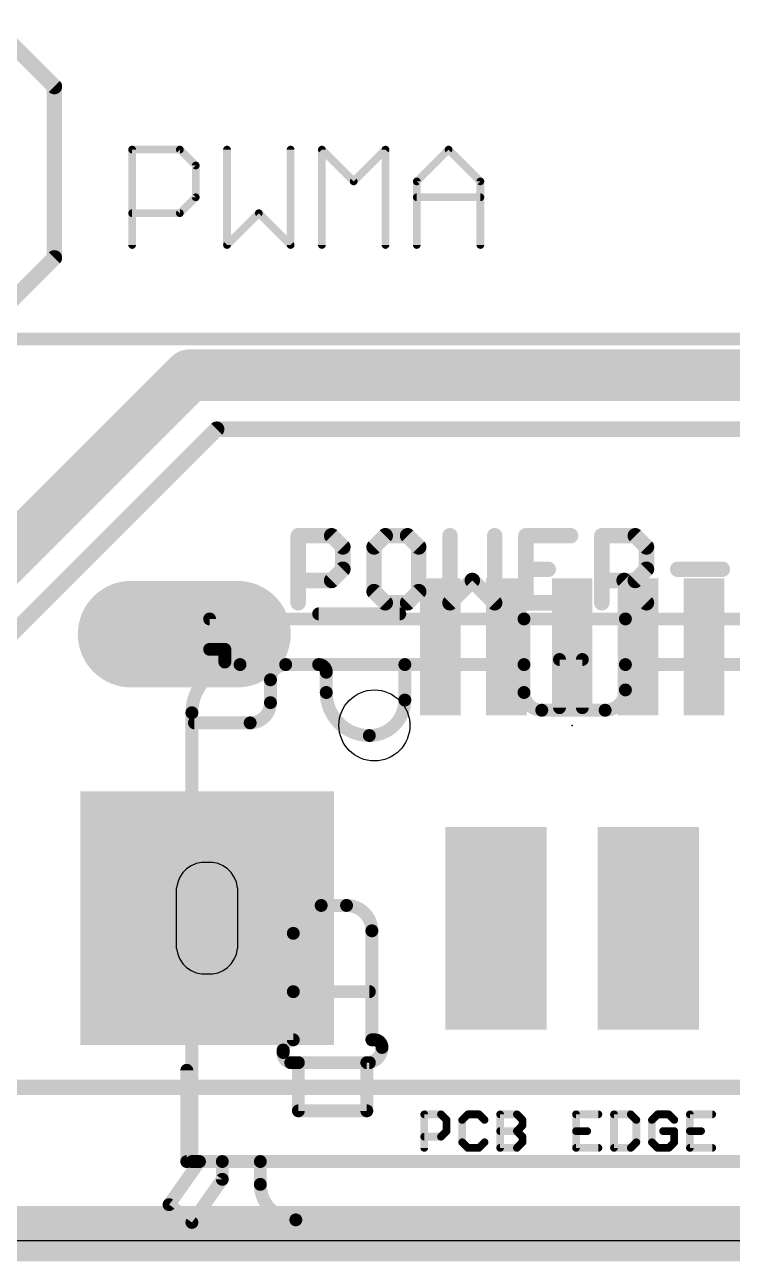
# Model space of a CAD drawing. Extents: x 0 to 101, y -4 to 80.
# Drawn here: x 72.07 to 79.05, y -0.2 to 11.99 of the extents above; entities that cross this region are included whole.
import ezdxf

# ---------------------------------------------------------------- set-up
doc = ezdxf.new("R2010")
doc.units = 0
for name, color, linetype in [('1', 14, 'CONTINUOUS'), ('16', 174, 'CONTINUOUS'), ('17', 94, 'CONTINUOUS'), ('20', 178, 'CONTINUOUS'), ('21', 251, 'CONTINUOUS'), ('23', 178, 'CONTINUOUS'), ('25', 251, 'CONTINUOUS'), ('51', 251, 'CONTINUOUS')]:
    doc.layers.add(name, color=color, linetype=linetype)

# ---------------------------------------------------------------- blocks, each defined once
blk = doc.blocks.new('RECT')
blk.add_solid([(-0.5, -0.5), (0.5, -0.5), (-0.5, 0.5), (0.5, 0.5)])
blk = doc.blocks.new('OFFSETP100')
at = {"const_width": 1}
blk.add_lwpolyline([(0, 0), (1, 0)], dxfattribs=at)
at = {"const_width": 0.5}
for points in [[(0, 0.25, 1), (0, -0.25)], [(1, -0.25, 1), (1, 0.25)]]:
    blk.add_lwpolyline(points, format="xyb", dxfattribs=at)
blk = doc.blocks.new('SQUAREP')
blk.add_solid([(-0.5, -0.5), (0.5, -0.5), (-0.5, 0.5), (0.5, 0.5)])

msp = doc.modelspace()

# ---------------------------------------------------------------- linework, layer by layer
at = {"layer": '1'}
for points, const_width in [([(71.12, 12.6238), (72.3646, 11.3792)], 0.1524), ([(72.3646, 11.3792), (72.3646, 9.6901)], 0.1524), ([(72.3646, 9.6901), (68.6308, 5.9563)], 0.1524), ([(73.6981, 8.5344), (70.0532, 4.8895)], 0.508), ([(93.7895, 8.5344), (73.6981, 8.5344)], 0.508), ([(73.9648, 8.001), (68.5419, 2.5781)], 0.1524), ([(94.0562, 8.001), (73.9648, 8.001)], 0.1524), ([(84.0105, 1.5113), (61.8744, 1.5113)], 0.1524), ([(83.0326, 0.2667), (54.1401, 0.2667)], 0.1524), ([(0, 0), (100.33, 0)], 0.4064)]:
    msp.add_lwpolyline(points, dxfattribs=dict(at, const_width=const_width))
for points, const_width in [([(72.4027, 11.3792, 1), (72.3265, 11.3792)], 0.0762), ([(72.3377, 11.3523, 1), (72.3915, 11.4061)], 0.0762), ([(72.3915, 9.6632, 1), (72.3377, 9.717)], 0.0762), ([(72.3265, 9.6901, 1), (72.4027, 9.6901)], 0.0762), ([(73.6981, 8.6614, 1), (73.6981, 8.4074)], 0.254), ([(73.7879, 8.4446, 1), (73.6083, 8.6242)], 0.254), ([(73.9648, 8.0391, 1), (73.9648, 7.9629)], 0.0762), ([(73.9917, 7.9741, 1), (73.9379, 8.0279)], 0.0762)]:
    msp.add_lwpolyline(points, format="xyb", dxfattribs=dict(at, const_width=const_width))
at = {"layer": '16', "const_width": 0.4064}
msp.add_lwpolyline([(0, 0), (100.33, 0)], dxfattribs=at)
at = {"layer": '20'}
for p, q in [((73.57, 2.88), (73.57, 3.48)), ((74.17, 3.48), (74.17, 2.88)), ((0, 0), (100, 0))]:
    msp.add_line(p, q, dxfattribs=at)
msp.add_circle((75.52, 5.08), 0.35, dxfattribs=at)
for centre, start, end in [((73.845, 3.455), 84.8056, 174.8056), ((73.895, 3.455), 5.1944, 95.1944), ((73.845, 2.905), 185.1944, 275.1944), ((73.895, 2.905), 264.8056, 354.8056)]:
    msp.add_arc(centre, 0.2761, start, end, dxfattribs=at)
at = {"layer": '21'}
for points, const_width in [([(73.131, 9.8171), (73.131, 10.7577)], 0.0762), ([(73.131, 10.7577), (73.6013, 10.7577)], 0.0762), ([(73.6013, 10.7577), (73.7581, 10.6009)], 0.0762), ([(74.0665, 10.7577), (74.0665, 9.8171)], 0.0762), ([(74.6936, 9.8171), (74.6936, 10.7577)], 0.0762), ([(75.0021, 9.8171), (75.0021, 10.7577)], 0.0762), ([(75.0021, 10.7577), (75.3156, 10.4442)], 0.0762), ([(75.3156, 10.4442), (75.6291, 10.7577)], 0.0762), ([(75.6291, 10.7577), (75.6291, 9.8171)], 0.0762), ([(75.9376, 10.4442), (76.2511, 10.7577)], 0.0762), ([(76.2511, 10.7577), (76.5646, 10.4442)], 0.0762), ([(73.7581, 10.6009), (73.7581, 10.2874)], 0.0762), ([(75.9376, 9.8171), (75.9376, 10.4442)], 0.0762), ([(76.5646, 10.4442), (76.5646, 9.8171)], 0.0762), ([(73.7581, 10.2874), (73.6013, 10.1306)], 0.0762), ([(75.9376, 10.2874), (76.5646, 10.2874)], 0.0762), ([(73.6013, 10.1306), (73.131, 10.1306)], 0.0762), ([(74.0665, 9.8171), (74.3801, 10.1306)], 0.0762), ([(74.3801, 10.1306), (74.6936, 9.8171)], 0.0762), ([(87.63, 8.89), (69.85, 8.89)], 0.127), ([(74.97, 6.18), (75.77, 6.18)], 0.127), ([(73.67, 1.68), (73.67, 0.78)], 0.127), ([(73.67, 0.78), (81.27, 0.78)], 0.127)]:
    msp.add_lwpolyline(points, dxfattribs=dict(at, const_width=const_width))
for points, const_width in [([(73.131, 10.7768, 1), (73.131, 10.7387)], 0.0381), ([(73.1501, 10.7577, 1), (73.112, 10.7577)], 0.0381), ([(73.6148, 10.7712, 1), (73.5879, 10.7442)], 0.0381), ([(73.6013, 10.7387, 1), (73.6013, 10.7768)], 0.0381), ([(74.0856, 10.7577, 1), (74.0475, 10.7577)], 0.0381), ([(74.7127, 10.7577, 1), (74.6746, 10.7577)], 0.0381), ([(75.0155, 10.7712, 1), (74.9886, 10.7442)], 0.0381), ([(75.0211, 10.7577, 1), (74.983, 10.7577)], 0.0381), ([(75.6482, 10.7577, 1), (75.6101, 10.7577)], 0.0381), ([(75.6426, 10.7442, 1), (75.6157, 10.7712)], 0.0381), ([(76.2646, 10.7712, 1), (76.2376, 10.7442)], 0.0381), ([(76.2646, 10.7442, 1), (76.2376, 10.7712)], 0.0381), ([(73.7771, 10.6009, 1), (73.739, 10.6009)], 0.0381), ([(73.7446, 10.5875, 1), (73.7716, 10.6144)], 0.0381), ([(75.3021, 10.4576, 1), (75.3291, 10.4307)], 0.0381), ([(75.3021, 10.4307, 1), (75.3291, 10.4576)], 0.0381), ([(75.9566, 10.4442, 1), (75.9185, 10.4442)], 0.0381), ([(75.9241, 10.4576, 1), (75.951, 10.4307)], 0.0381), ([(76.5837, 10.4442, 1), (76.5456, 10.4442)], 0.0381), ([(76.5512, 10.4307, 1), (76.5781, 10.4576)], 0.0381), ([(73.739, 10.2874, 1), (73.7771, 10.2874)], 0.0381), ([(73.7716, 10.2739, 1), (73.7446, 10.3009)], 0.0381), ([(75.9376, 10.3064, 1), (75.9376, 10.2683)], 0.0381), ([(76.5646, 10.2683, 1), (76.5646, 10.3064)], 0.0381), ([(73.131, 10.1497, 1), (73.131, 10.1116)], 0.0381), ([(73.5879, 10.1441, 1), (73.6148, 10.1172)], 0.0381), ([(73.6013, 10.1116, 1), (73.6013, 10.1497)], 0.0381), ([(74.3935, 10.1441, 1), (74.3666, 10.1172)], 0.0381), ([(74.3935, 10.1172, 1), (74.3666, 10.1441)], 0.0381), ([(73.112, 9.8171, 1), (73.1501, 9.8171)], 0.0381), ([(74.0531, 9.8306, 1), (74.08, 9.8036)], 0.0381), ([(74.0475, 9.8171, 1), (74.0856, 9.8171)], 0.0381), ([(74.6746, 9.8171, 1), (74.7127, 9.8171)], 0.0381), ([(74.6801, 9.8036, 1), (74.7071, 9.8306)], 0.0381), ([(74.983, 9.8171, 1), (75.0211, 9.8171)], 0.0381), ([(75.6101, 9.8171, 1), (75.6482, 9.8171)], 0.0381), ([(75.9185, 9.8171, 1), (75.9566, 9.8171)], 0.0381), ([(76.5456, 9.8171, 1), (76.5837, 9.8171)], 0.0381), ([(74.97, 6.2118, 1), (74.97, 6.1483)], 0.0635), ([(75.77, 6.1483, 1), (75.77, 6.2118)], 0.0635), ([(73.7018, 1.68, 1), (73.6382, 1.68)], 0.0635), ([(73.6382, 0.78, 1), (73.7018, 0.78)], 0.0635), ([(73.67, 0.8117, 1), (73.67, 0.7483)], 0.0635)]:
    msp.add_lwpolyline(points, format="xyb", dxfattribs=dict(at, const_width=const_width))
at = {"layer": '23'}
msp.add_point((77.47, 5.08), dxfattribs=at)
at = {"layer": '25', "const_width": 0.1524}
for points in [[(74.7682, 6.2892), (74.7682, 6.9502)], [(74.7682, 6.9502), (75.0987, 6.9502)], [(75.0987, 6.9502), (75.2088, 6.84)], [(75.6268, 6.9502), (75.5166, 6.84)], [(75.8471, 6.9502), (75.6268, 6.9502)], [(75.9573, 6.84), (75.8471, 6.9502)], [(76.265, 6.9502), (76.265, 6.2892)], [(76.7057, 6.2892), (76.7057, 6.9502)], [(77.4541, 6.9502), (77.0134, 6.9502)], [(77.0134, 6.9502), (77.0134, 6.2892)], [(77.7619, 6.2892), (77.7619, 6.9502)], [(77.7619, 6.9502), (78.0923, 6.9502)], [(78.0923, 6.9502), (78.2025, 6.84)], [(75.2088, 6.84), (75.2088, 6.6197)], [(75.5166, 6.84), (75.5166, 6.3994)], [(75.9573, 6.3994), (75.9573, 6.84)], [(78.2025, 6.84), (78.2025, 6.6197)], [(75.0987, 6.5095), (74.7682, 6.5095)], [(75.2088, 6.6197), (75.0987, 6.5095)], [(76.265, 6.2892), (76.4853, 6.5095)], [(76.4853, 6.5095), (76.7057, 6.2892)], [(77.0134, 6.6197), (77.2338, 6.6197)], [(78.0923, 6.5095), (77.7619, 6.5095)], [(77.9822, 6.5095), (78.2025, 6.2892)], [(78.2025, 6.6197), (78.0923, 6.5095)], [(78.5103, 6.6197), (78.9509, 6.6197)], [(75.5166, 6.3994), (75.6268, 6.2892)], [(75.8471, 6.2892), (75.9573, 6.3994)], [(75.6268, 6.2892), (75.8471, 6.2892)], [(77.0134, 6.2892), (77.4541, 6.2892)]]:
    msp.add_lwpolyline(points, dxfattribs=at)
at = {"layer": '25', "const_width": 0.0762}
for points in [[(74.8063, 6.9502, 1), (74.7301, 6.9502)], [(74.7682, 6.9883, 1), (74.7682, 6.9121)], [(75.1256, 6.9771, 1), (75.0717, 6.9232)], [(75.0987, 6.9121, 1), (75.0987, 6.9883)], [(75.6268, 6.9883, 1), (75.6268, 6.9121)], [(75.6537, 6.9232, 1), (75.5998, 6.9771)], [(75.874, 6.9771, 1), (75.8202, 6.9232)], [(75.8471, 6.9121, 1), (75.8471, 6.9883)], [(76.3031, 6.9502, 1), (76.2269, 6.9502)], [(76.7438, 6.9502, 1), (76.6676, 6.9502)], [(77.0134, 6.9883, 1), (77.0134, 6.9121)], [(77.0515, 6.9502, 1), (76.9753, 6.9502)], [(77.4541, 6.9121, 1), (77.4541, 6.9883)], [(77.8, 6.9502, 1), (77.7238, 6.9502)], [(77.7619, 6.9883, 1), (77.7619, 6.9121)], [(78.1193, 6.9771, 1), (78.0654, 6.9232)], [(78.0923, 6.9121, 1), (78.0923, 6.9883)], [(75.2469, 6.84, 1), (75.1707, 6.84)], [(75.1819, 6.8131, 1), (75.2358, 6.8669)], [(75.5547, 6.84, 1), (75.4785, 6.84)], [(75.4897, 6.8669, 1), (75.5436, 6.8131)], [(75.9954, 6.84, 1), (75.9192, 6.84)], [(75.9303, 6.8131, 1), (75.9842, 6.8669)], [(78.2406, 6.84, 1), (78.1644, 6.84)], [(78.1756, 6.8131, 1), (78.2294, 6.8669)], [(74.7682, 6.5476, 1), (74.7682, 6.4714)], [(75.0987, 6.4714, 1), (75.0987, 6.5476)], [(75.1707, 6.6197, 1), (75.2469, 6.6197)], [(75.2358, 6.5927, 1), (75.1819, 6.6466)], [(76.5123, 6.5365, 1), (76.4584, 6.4826)], [(76.5123, 6.4826, 1), (76.4584, 6.5365)], [(77.0134, 6.6578, 1), (77.0134, 6.5816)], [(77.2338, 6.5816, 1), (77.2338, 6.6578)], [(77.7619, 6.5476, 1), (77.7619, 6.4714)], [(78.0091, 6.5365, 1), (77.9552, 6.4826)], [(78.0923, 6.4714, 1), (78.0923, 6.5476)], [(78.1644, 6.6197, 1), (78.2406, 6.6197)], [(78.2294, 6.5927, 1), (78.1756, 6.6466)], [(78.5103, 6.6578, 1), (78.5103, 6.5816)], [(78.9509, 6.5816, 1), (78.9509, 6.6578)], [(75.0717, 6.5365, 1), (75.1256, 6.4826)], [(75.5436, 6.4263, 1), (75.4897, 6.3724)], [(75.9842, 6.3724, 1), (75.9303, 6.4263)], [(78.0654, 6.5365, 1), (78.1193, 6.4826)], [(75.4785, 6.3994, 1), (75.5547, 6.3994)], [(75.6268, 6.3273, 1), (75.6268, 6.2511)], [(75.5998, 6.2623, 1), (75.6537, 6.3161)], [(75.8202, 6.3161, 1), (75.874, 6.2623)], [(75.8471, 6.2511, 1), (75.8471, 6.3273)], [(75.9192, 6.3994, 1), (75.9954, 6.3994)], [(76.2381, 6.3161, 1), (76.292, 6.2623)], [(76.6787, 6.2623, 1), (76.7326, 6.3161)], [(77.0134, 6.3273, 1), (77.0134, 6.2511)], [(77.4541, 6.2511, 1), (77.4541, 6.3273)], [(78.1756, 6.2623, 1), (78.2294, 6.3161)], [(74.7301, 6.2892, 1), (74.8063, 6.2892)], [(76.2269, 6.2892, 1), (76.3031, 6.2892)], [(76.6676, 6.2892, 1), (76.7438, 6.2892)], [(76.9753, 6.2892, 1), (77.0515, 6.2892)], [(77.7238, 6.2892, 1), (77.8, 6.2892)]]:
    msp.add_lwpolyline(points, format="xyb", dxfattribs=at)
at = {"layer": '51'}
for points, const_width in [([(73.895, 5.83), (73.895, 6.13)], 0.127), ([(73.895, 6.13), (76.995, 6.13)], 0.127), ([(76.995, 5.68), (76.995, 6.13)], 0.127), ([(76.995, 6.13), (77.995, 6.13)], 0.127), ([(77.995, 6.13), (81.07, 6.13)], 0.127), ([(77.995, 6.13), (77.995, 5.68)], 0.127), ([(74.045, 5.83), (73.895, 5.83)], 0.127), ([(74.045, 5.705), (74.045, 5.83)], 0.127), ([(74.645, 5.68), (74.195, 5.68)], 0.127), ([(74.645, 5.68), (74.97, 5.68)], 0.127), ([(75.82, 5.68), (74.97, 5.68)], 0.127), ([(76.995, 5.68), (75.82, 5.68)], 0.127), ([(75.82, 5.33), (75.82, 5.68)], 0.127), ([(76.995, 5.405), (76.995, 5.68)], 0.127), ([(77.345, 5.255), (77.345, 5.73)], 0.127), ([(77.345, 5.73), (77.57, 5.73)], 0.127), ([(77.57, 5.73), (77.57, 5.255)], 0.127), ([(79.145, 5.68), (77.995, 5.68)], 0.127), ([(77.995, 5.68), (77.995, 5.43)], 0.127), ([(75.045, 5.605), (75.045, 5.405)], 0.127), ([(74.495, 5.305), (74.495, 5.53)], 0.127), ([(73.72, 5.205), (73.72, 0.78)], 0.127), ([(77.795, 5.23), (77.17, 5.23)], 0.127), ([(73.745, 5.105), (74.295, 5.105)], 0.127), ([(74.995, 3.305), (75.245, 3.305)], 0.127), ([(74.72, 2.455), (74.72, 3.03)], 0.127), ([(75.495, 3.055), (75.495, 1.98)], 0.127), ([(74.72, 1.98), (74.72, 2.455)], 0.127), ([(74.72, 2.455), (75.47, 2.455)], 0.127), ([(75.495, 1.98), (75.52, 1.98)], 0.127), ([(74.62, 1.855), (74.62, 1.88)], 0.127), ([(74.77, 1.755), (74.695, 1.755)], 0.127), ([(74.77, 1.28), (74.77, 1.755)], 0.127), ([(74.77, 1.755), (75.47, 1.755)], 0.127), ([(75.445, 1.755), (75.445, 1.28)], 0.127), ([(75.445, 1.28), (74.77, 1.28)], 0.127), ([(76.0113, 0.9149), (76.0113, 1.2454)], 0.0762), ([(76.0113, 1.2454), (76.1765, 1.2454)], 0.0762), ([(76.1765, 1.2454), (76.2316, 1.1903)], 0.0762), ([(76.2316, 1.1903), (76.2316, 1.0801)], 0.0762), ([(76.4406, 1.2454), (76.3855, 1.1903)], 0.0762), ([(76.3855, 1.1903), (76.3855, 0.97)], 0.0762), ([(76.5507, 1.2454), (76.4406, 1.2454)], 0.0762), ([(76.6058, 1.1903), (76.5507, 1.2454)], 0.0762), ([(76.7597, 0.9149), (76.7597, 1.2454)], 0.0762), ([(76.7597, 1.2454), (76.9249, 1.2454)], 0.0762), ([(76.9249, 1.2454), (76.98, 1.1903)], 0.0762), ([(76.98, 1.1903), (76.98, 1.1352)], 0.0762), ([(77.7284, 1.2454), (77.5081, 1.2454)], 0.0762), ([(77.5081, 1.2454), (77.5081, 0.9149)], 0.0762), ([(77.8823, 1.2454), (77.8823, 0.9149)], 0.0762), ([(78.0475, 1.2454), (77.8823, 1.2454)], 0.0762), ([(78.1026, 1.1903), (78.0475, 1.2454)], 0.0762), ([(78.1026, 0.97), (78.1026, 1.1903)], 0.0762), ([(78.3116, 1.2454), (78.2565, 1.1903)], 0.0762), ([(78.2565, 1.1903), (78.2565, 0.97)], 0.0762), ([(78.4217, 1.2454), (78.3116, 1.2454)], 0.0762), ([(78.4768, 1.1903), (78.4217, 1.2454)], 0.0762), ([(78.851, 1.2454), (78.6307, 1.2454)], 0.0762), ([(78.6307, 1.2454), (78.6307, 0.9149)], 0.0762), ([(76.2316, 1.0801), (76.1765, 1.0251)], 0.0762), ([(76.7597, 1.0801), (76.9249, 1.0801)], 0.0762), ([(76.98, 1.1352), (76.9249, 1.0801)], 0.0762), ([(76.9249, 1.0801), (76.98, 1.0251)], 0.0762), ([(77.5081, 1.0801), (77.6183, 1.0801)], 0.0762), ([(78.4768, 1.0801), (78.3667, 1.0801)], 0.0762), ([(78.4768, 0.97), (78.4768, 1.0801)], 0.0762), ([(78.6307, 1.0801), (78.7409, 1.0801)], 0.0762), ([(76.1765, 1.0251), (76.0113, 1.0251)], 0.0762), ([(76.3855, 0.97), (76.4406, 0.9149)], 0.0762), ([(76.5507, 0.9149), (76.6058, 0.97)], 0.0762), ([(76.98, 0.97), (76.9249, 0.9149)], 0.0762), ([(76.98, 1.0251), (76.98, 0.97)], 0.0762), ([(78.0475, 0.9149), (78.1026, 0.97)], 0.0762), ([(78.2565, 0.97), (78.3116, 0.9149)], 0.0762), ([(78.4217, 0.9149), (78.4768, 0.97)], 0.0762), ([(76.4406, 0.9149), (76.5507, 0.9149)], 0.0762), ([(76.9249, 0.9149), (76.7597, 0.9149)], 0.0762), ([(77.5081, 0.9149), (77.7284, 0.9149)], 0.0762), ([(77.8823, 0.9149), (78.0475, 0.9149)], 0.0762), ([(78.3116, 0.9149), (78.4217, 0.9149)], 0.0762), ([(78.6307, 0.9149), (78.851, 0.9149)], 0.0762), ([(73.495, 0.355), (73.795, 0.78)], 0.127), ([(73.72, 0.78), (73.795, 0.78)], 0.127), ([(73.795, 0.78), (74.02, 0.78)], 0.127), ([(74.02, 0.78), (74.395, 0.78)], 0.127), ([(74.02, 0.605), (74.02, 0.78)], 0.127), ([(74.395, 0.78), (80.57, 0.78)], 0.127), ([(74.395, 0.78), (74.395, 0.555)], 0.127), ([(73.72, 0.18), (74.02, 0.605)], 0.127), ([(73.495, 0.355), (73.72, 0.18)], 0.127), ([(74.745, 0.205), (80.245, 0.205)], 0.127)]:
    msp.add_lwpolyline(points, dxfattribs=dict(at, const_width=const_width))
for points, const_width in [([(73.9268, 6.13, 1), (73.8633, 6.13)], 0.0635), ([(73.895, 6.1617, 1), (73.895, 6.0983)], 0.0635), ([(77.0268, 6.13, 1), (76.9633, 6.13)], 0.0635), ([(76.995, 6.1617, 1), (76.995, 6.0983)], 0.0635), ([(76.995, 6.0983, 1), (76.995, 6.1617)], 0.0635), ([(78.0268, 6.13, 1), (77.9633, 6.13)], 0.0635), ([(77.995, 6.1617, 1), (77.995, 6.0983)], 0.0635), ([(77.995, 6.0983, 1), (77.995, 6.1617)], 0.0635), ([(73.895, 5.8617, 1), (73.895, 5.7983)], 0.0635), ([(73.8633, 5.83, 1), (73.9268, 5.83)], 0.0635), ([(74.0768, 5.83, 1), (74.0132, 5.83)], 0.0635), ([(74.045, 5.7983, 1), (74.045, 5.8617)], 0.0635), ([(74.195, 5.68, 0.4142), (73.72, 5.205)], 0.127), ([(74.0132, 5.705, 1), (74.0768, 5.705)], 0.0635), ([(74.195, 5.7118, 1), (74.195, 5.6483)], 0.0635), ([(74.195, 5.6483, 1), (74.195, 5.7118)], 0.0635), ([(74.645, 5.68, 0.4142), (74.495, 5.53)], 0.127), ([(74.645, 5.7118, 1), (74.645, 5.6483)], 0.0635), ([(74.645, 5.6483, 1), (74.645, 5.7118)], 0.0635), ([(74.645, 5.6483, 1), (74.645, 5.7118)], 0.0635), ([(74.97, 5.7118, 1), (74.97, 5.6483)], 0.0635), ([(75.045, 5.605, 0.4142), (74.97, 5.68)], 0.127), ([(74.97, 5.7118, 1), (74.97, 5.6483)], 0.0635), ([(74.97, 5.6483, 1), (74.97, 5.7118)], 0.0635), ([(75.82, 5.7118, 1), (75.82, 5.6483)], 0.0635), ([(75.8518, 5.68, 1), (75.7883, 5.68)], 0.0635), ([(75.82, 5.6483, 1), (75.82, 5.7118)], 0.0635), ([(77.0268, 5.68, 1), (76.9633, 5.68)], 0.0635), ([(76.995, 5.6483, 1), (76.995, 5.7118)], 0.0635), ([(77.3768, 5.73, 1), (77.3132, 5.73)], 0.0635), ([(77.345, 5.7618, 1), (77.345, 5.6983)], 0.0635), ([(77.6018, 5.73, 1), (77.5383, 5.73)], 0.0635), ([(77.57, 5.6983, 1), (77.57, 5.7618)], 0.0635), ([(77.995, 5.7118, 1), (77.995, 5.6483)], 0.0635), ([(78.0268, 5.68, 1), (77.9633, 5.68)], 0.0635), ([(75.0768, 5.605, 1), (75.0132, 5.605)], 0.0635), ([(75.0132, 5.605, 1), (75.0768, 5.605)], 0.0635), ([(76.9633, 5.68, 1), (77.0268, 5.68)], 0.0635), ([(77.9633, 5.68, 1), (78.0268, 5.68)], 0.0635), ([(74.5268, 5.53, 1), (74.4633, 5.53)], 0.0635), ([(74.4633, 5.53, 1), (74.5268, 5.53)], 0.0635), ([(77.795, 5.23, 0.4142), (77.995, 5.43)], 0.127), ([(78.0268, 5.43, 1), (77.9633, 5.43)], 0.0635), ([(74.295, 5.105, 0.4142), (74.495, 5.305)], 0.127), ([(74.5268, 5.305, 1), (74.4633, 5.305)], 0.0635), ([(75.0768, 5.405, 1), (75.0132, 5.405)], 0.0635), ([(75.0132, 5.405, 1), (75.0768, 5.405)], 0.0635), ([(75.045, 5.405, 0.4142), (75.47, 4.98)], 0.127), ([(75.47, 4.98, 0.4142), (75.82, 5.33)], 0.127), ([(75.8518, 5.33, 1), (75.7883, 5.33)], 0.0635), ([(76.995, 5.405, 0.4142), (77.17, 5.23)], 0.127), ([(77.0268, 5.405, 1), (76.9633, 5.405)], 0.0635), ([(76.9633, 5.405, 1), (77.0268, 5.405)], 0.0635), ([(77.9633, 5.43, 1), (78.0268, 5.43)], 0.0635), ([(73.7518, 5.205, 1), (73.6882, 5.205)], 0.0635), ([(74.4633, 5.305, 1), (74.5268, 5.305)], 0.0635), ([(75.7883, 5.33, 1), (75.8518, 5.33)], 0.0635), ([(77.17, 5.2618, 1), (77.17, 5.1983)], 0.0635), ([(77.17, 5.1983, 1), (77.17, 5.2618)], 0.0635), ([(77.3132, 5.255, 1), (77.3768, 5.255)], 0.0635), ([(77.5383, 5.255, 1), (77.6018, 5.255)], 0.0635), ([(77.795, 5.2618, 1), (77.795, 5.1983)], 0.0635), ([(77.795, 5.1983, 1), (77.795, 5.2618)], 0.0635), ([(73.6882, 5.205, 1), (73.7518, 5.205)], 0.0635), ([(73.745, 5.1368, 1), (73.745, 5.0733)], 0.0635), ([(74.295, 5.1368, 1), (74.295, 5.0733)], 0.0635), ([(74.295, 5.0733, 1), (74.295, 5.1368)], 0.0635), ([(75.47, 5.0118, 1), (75.47, 4.9483)], 0.0635), ([(75.47, 4.9483, 1), (75.47, 5.0118)], 0.0635), ([(74.995, 3.305, 0.4142), (74.72, 3.03)], 0.127), ([(74.995, 3.3368, 1), (74.995, 3.2732)], 0.0635), ([(74.995, 3.2732, 1), (74.995, 3.3368)], 0.0635), ([(75.245, 3.3368, 1), (75.245, 3.2732)], 0.0635), ([(75.495, 3.055, 0.4142), (75.245, 3.305)], 0.127), ([(75.245, 3.2732, 1), (75.245, 3.3368)], 0.0635), ([(74.7518, 3.03, 1), (74.6882, 3.03)], 0.0635), ([(74.6882, 3.03, 1), (74.7518, 3.03)], 0.0635), ([(75.5268, 3.055, 1), (75.4633, 3.055)], 0.0635), ([(75.4633, 3.055, 1), (75.5268, 3.055)], 0.0635), ([(74.7518, 2.455, 1), (74.6882, 2.455)], 0.0635), ([(74.72, 2.4868, 1), (74.72, 2.4232)], 0.0635), ([(74.6882, 2.455, 1), (74.7518, 2.455)], 0.0635), ([(75.47, 2.4232, 1), (75.47, 2.4868)], 0.0635), ([(74.72, 1.98, 0.4142), (74.62, 1.88)], 0.127), ([(74.6882, 1.98, 1), (74.7518, 1.98)], 0.0635), ([(74.72, 1.9483, 1), (74.72, 2.0118)], 0.0635), ([(75.445, 1.755, 0.4142), (75.595, 1.905)], 0.127), ([(75.495, 2.0118, 1), (75.495, 1.9483)], 0.0635), ([(75.4633, 1.98, 1), (75.5268, 1.98)], 0.0635), ([(75.52, 2.0118, 1), (75.52, 1.9483)], 0.0635), ([(75.595, 1.905, 0.4142), (75.52, 1.98)], 0.127), ([(75.52, 1.9483, 1), (75.52, 2.0118)], 0.0635), ([(75.6268, 1.905, 1), (75.5632, 1.905)], 0.0635), ([(74.62, 1.855, 0.4142), (74.695, 1.755)], 0.127), ([(74.6518, 1.88, 1), (74.5883, 1.88)], 0.0635), ([(74.5883, 1.88, 1), (74.6518, 1.88)], 0.0635), ([(74.5883, 1.855, 1), (74.6518, 1.855)], 0.0635), ([(74.6514, 1.8505, 1), (74.5886, 1.8595)], 0.0635), ([(75.5632, 1.905, 1), (75.6268, 1.905)], 0.0635), ([(74.695, 1.7868, 1), (74.695, 1.7233)], 0.0635), ([(74.6905, 1.7236, 1), (74.6995, 1.7864)], 0.0635), ([(74.8018, 1.755, 1), (74.7383, 1.755)], 0.0635), ([(74.77, 1.7868, 1), (74.77, 1.7233)], 0.0635), ([(74.77, 1.7233, 1), (74.77, 1.7868)], 0.0635), ([(75.445, 1.7868, 1), (75.445, 1.7233)], 0.0635), ([(75.4768, 1.755, 1), (75.4133, 1.755)], 0.0635), ([(75.47, 1.7233, 1), (75.47, 1.7868)], 0.0635), ([(74.77, 1.3117, 1), (74.77, 1.2483)], 0.0635), ([(75.445, 1.2483, 1), (75.445, 1.3117)], 0.0635), ([(74.7383, 1.28, 1), (74.8018, 1.28)], 0.0635), ([(75.4133, 1.28, 1), (75.4768, 1.28)], 0.0635), ([(76.0303, 1.2454, 1), (75.9922, 1.2454)], 0.0381), ([(76.0113, 1.2644, 1), (76.0113, 1.2263)], 0.0381), ([(76.19, 1.2589, 1), (76.163, 1.2319)], 0.0381), ([(76.1765, 1.2263, 1), (76.1765, 1.2644)], 0.0381), ([(76.2506, 1.1903, 1), (76.2125, 1.1903)], 0.0381), ([(76.2181, 1.1768, 1), (76.2451, 1.2038)], 0.0381), ([(76.372, 1.2038, 1), (76.3989, 1.1768)], 0.0381), ([(76.4045, 1.1903, 1), (76.3664, 1.1903)], 0.0381), ([(76.4406, 1.2644, 1), (76.4406, 1.2263)], 0.0381), ([(76.454, 1.2319, 1), (76.4271, 1.2589)], 0.0381), ([(76.5642, 1.2589, 1), (76.5372, 1.2319)], 0.0381), ([(76.5507, 1.2263, 1), (76.5507, 1.2644)], 0.0381), ([(76.5923, 1.1768, 1), (76.6193, 1.2038)], 0.0381), ([(76.7787, 1.2454, 1), (76.7406, 1.2454)], 0.0381), ([(76.7597, 1.2644, 1), (76.7597, 1.2263)], 0.0381), ([(76.9384, 1.2589, 1), (76.9115, 1.2319)], 0.0381), ([(76.9249, 1.2263, 1), (76.9249, 1.2644)], 0.0381), ([(76.999, 1.1903, 1), (76.961, 1.1903)], 0.0381), ([(76.9665, 1.1768, 1), (76.9935, 1.2038)], 0.0381), ([(77.5271, 1.2454, 1), (77.489, 1.2454)], 0.0381), ([(77.5081, 1.2644, 1), (77.5081, 1.2263)], 0.0381), ([(77.7284, 1.2263, 1), (77.7284, 1.2644)], 0.0381), ([(77.8823, 1.2644, 1), (77.8823, 1.2263)], 0.0381), ([(77.9013, 1.2454, 1), (77.8633, 1.2454)], 0.0381), ([(78.061, 1.2589, 1), (78.0341, 1.2319)], 0.0381), ([(78.0475, 1.2263, 1), (78.0475, 1.2644)], 0.0381), ([(78.1217, 1.1903, 1), (78.0836, 1.1903)], 0.0381), ([(78.0891, 1.1768, 1), (78.1161, 1.2038)], 0.0381), ([(78.243, 1.2038, 1), (78.27, 1.1768)], 0.0381), ([(78.2756, 1.1903, 1), (78.2375, 1.1903)], 0.0381), ([(78.3116, 1.2644, 1), (78.3116, 1.2263)], 0.0381), ([(78.3251, 1.2319, 1), (78.2981, 1.2589)], 0.0381), ([(78.4352, 1.2589, 1), (78.4083, 1.2319)], 0.0381), ([(78.4217, 1.2263, 1), (78.4217, 1.2644)], 0.0381), ([(78.4634, 1.1768, 1), (78.4903, 1.2038)], 0.0381), ([(78.6307, 1.2644, 1), (78.6307, 1.2263)], 0.0381), ([(78.6498, 1.2454, 1), (78.6117, 1.2454)], 0.0381), ([(78.851, 1.2263, 1), (78.851, 1.2644)], 0.0381), ([(76.2125, 1.0801, 1), (76.2506, 1.0801)], 0.0381), ([(76.2451, 1.0667, 1), (76.2181, 1.0936)], 0.0381), ([(76.7597, 1.0992, 1), (76.7597, 1.0611)], 0.0381), ([(76.9384, 1.0936, 1), (76.9115, 1.0667)], 0.0381), ([(76.9115, 1.0936, 1), (76.9384, 1.0667)], 0.0381), ([(76.9249, 1.0611, 1), (76.9249, 1.0992)], 0.0381), ([(76.961, 1.1352, 1), (76.999, 1.1352)], 0.0381), ([(76.9935, 1.1217, 1), (76.9665, 1.1487)], 0.0381), ([(77.5081, 1.0992, 1), (77.5081, 1.0611)], 0.0381), ([(77.6183, 1.0611, 1), (77.6183, 1.0992)], 0.0381), ([(78.3667, 1.0992, 1), (78.3667, 1.0611)], 0.0381), ([(78.4959, 1.0801, 1), (78.4578, 1.0801)], 0.0381), ([(78.4768, 1.0611, 1), (78.4768, 1.0992)], 0.0381), ([(78.6307, 1.0992, 1), (78.6307, 1.0611)], 0.0381), ([(78.7409, 1.0611, 1), (78.7409, 1.0992)], 0.0381), ([(76.0113, 1.0441, 1), (76.0113, 1.006)], 0.0381), ([(76.163, 1.0385, 1), (76.19, 1.0116)], 0.0381), ([(76.1765, 1.006, 1), (76.1765, 1.0441)], 0.0381), ([(76.3989, 0.9834, 1), (76.372, 0.9565)], 0.0381), ([(76.3664, 0.97, 1), (76.4045, 0.97)], 0.0381), ([(76.6193, 0.9565, 1), (76.5923, 0.9834)], 0.0381), ([(76.999, 1.0251, 1), (76.961, 1.0251)], 0.0381), ([(76.961, 0.97, 1), (76.999, 0.97)], 0.0381), ([(76.9665, 1.0116, 1), (76.9935, 1.0385)], 0.0381), ([(76.9935, 0.9565, 1), (76.9665, 0.9834)], 0.0381), ([(78.0836, 0.97, 1), (78.1217, 0.97)], 0.0381), ([(78.1161, 0.9565, 1), (78.0891, 0.9834)], 0.0381), ([(78.27, 0.9834, 1), (78.243, 0.9565)], 0.0381), ([(78.2375, 0.97, 1), (78.2756, 0.97)], 0.0381), ([(78.4578, 0.97, 1), (78.4959, 0.97)], 0.0381), ([(78.4903, 0.9565, 1), (78.4634, 0.9834)], 0.0381), ([(75.9922, 0.9149, 1), (76.0303, 0.9149)], 0.0381), ([(76.4406, 0.934, 1), (76.4406, 0.8959)], 0.0381), ([(76.4271, 0.9014, 1), (76.454, 0.9284)], 0.0381), ([(76.5372, 0.9284, 1), (76.5642, 0.9014)], 0.0381), ([(76.5507, 0.8959, 1), (76.5507, 0.934)], 0.0381), ([(76.7597, 0.934, 1), (76.7597, 0.8959)], 0.0381), ([(76.7406, 0.9149, 1), (76.7787, 0.9149)], 0.0381), ([(76.9115, 0.9284, 1), (76.9384, 0.9014)], 0.0381), ([(76.9249, 0.8959, 1), (76.9249, 0.934)], 0.0381), ([(77.5081, 0.934, 1), (77.5081, 0.8959)], 0.0381), ([(77.489, 0.9149, 1), (77.5271, 0.9149)], 0.0381), ([(77.7284, 0.8959, 1), (77.7284, 0.934)], 0.0381), ([(77.8823, 0.934, 1), (77.8823, 0.8959)], 0.0381), ([(77.8633, 0.9149, 1), (77.9013, 0.9149)], 0.0381), ([(78.0341, 0.9284, 1), (78.061, 0.9014)], 0.0381), ([(78.0475, 0.8959, 1), (78.0475, 0.934)], 0.0381), ([(78.3116, 0.934, 1), (78.3116, 0.8959)], 0.0381), ([(78.2981, 0.9014, 1), (78.3251, 0.9284)], 0.0381), ([(78.4083, 0.9284, 1), (78.4352, 0.9014)], 0.0381), ([(78.4217, 0.8959, 1), (78.4217, 0.934)], 0.0381), ([(78.6307, 0.934, 1), (78.6307, 0.8959)], 0.0381), ([(78.6117, 0.9149, 1), (78.6498, 0.9149)], 0.0381), ([(78.851, 0.8959, 1), (78.851, 0.934)], 0.0381), ([(73.6882, 0.78, 1), (73.7518, 0.78)], 0.0635), ([(73.72, 0.8117, 1), (73.72, 0.7483)], 0.0635), ([(73.795, 0.8117, 1), (73.795, 0.7483)], 0.0635), ([(73.8209, 0.7617, 1), (73.7691, 0.7983)], 0.0635), ([(73.795, 0.7483, 1), (73.795, 0.8117)], 0.0635), ([(74.02, 0.8117, 1), (74.02, 0.7483)], 0.0635), ([(74.0518, 0.78, 1), (73.9883, 0.78)], 0.0635), ([(74.02, 0.7483, 1), (74.02, 0.8117)], 0.0635), ([(74.395, 0.8117, 1), (74.395, 0.7483)], 0.0635), ([(74.4268, 0.78, 1), (74.3633, 0.78)], 0.0635), ([(74.395, 0.7483, 1), (74.395, 0.8117)], 0.0635), ([(73.9883, 0.605, 1), (74.0518, 0.605)], 0.0635), ([(74.0459, 0.5867, 1), (73.9941, 0.6233)], 0.0635), ([(74.395, 0.555, 0.4142), (74.745, 0.205)], 0.127), ([(74.4268, 0.555, 1), (74.3633, 0.555)], 0.0635), ([(74.3633, 0.555, 1), (74.4268, 0.555)], 0.0635), ([(73.5145, 0.3801, 1), (73.4755, 0.3299)], 0.0635), ([(73.4691, 0.3733, 1), (73.5209, 0.3367)], 0.0635), ([(74.745, 0.2368, 1), (74.745, 0.1733)], 0.0635), ([(74.745, 0.1733, 1), (74.745, 0.2368)], 0.0635), ([(73.6941, 0.1983, 1), (73.7459, 0.1617)], 0.0635), ([(73.7005, 0.1549, 1), (73.7395, 0.2051)], 0.0635)]:
    msp.add_lwpolyline(points, format="xyb", dxfattribs=dict(at, const_width=const_width))

# ---------------------------------------------------------------- block references
at = {"layer": '1', "xscale": 0.4, "yscale": 1.35}
for p in [(76.17, 5.855), (76.82, 5.855), (77.47, 5.855), (78.12, 5.855), (78.77, 5.855)]:
    msp.add_blockref('RECT', p, dxfattribs=at)
at = {"layer": '1', "xscale": 2, "rotation": 90}
for p in [(76.72, 3.08), (78.22, 3.08)]:
    msp.add_blockref('RECT', p, dxfattribs=at)
at = {"layer": '17'}
for name, p, xscale, yscale, rotation in [('OFFSETP100', (74.17, 5.98), 1.05, 1.05, 180), ('OFFSETP100', (74.17, 5.98), 1.05, 1.05, 180), ('SQUAREP', (73.87, 3.18), 2.5, 2.5, 90), ('SQUAREP', (73.87, 3.18), 2.5, 2.5, 90)]:
    msp.add_blockref(name, p, dxfattribs=dict(at, xscale=xscale, yscale=yscale, rotation=rotation))

doc.saveas('drawing.dxf')
